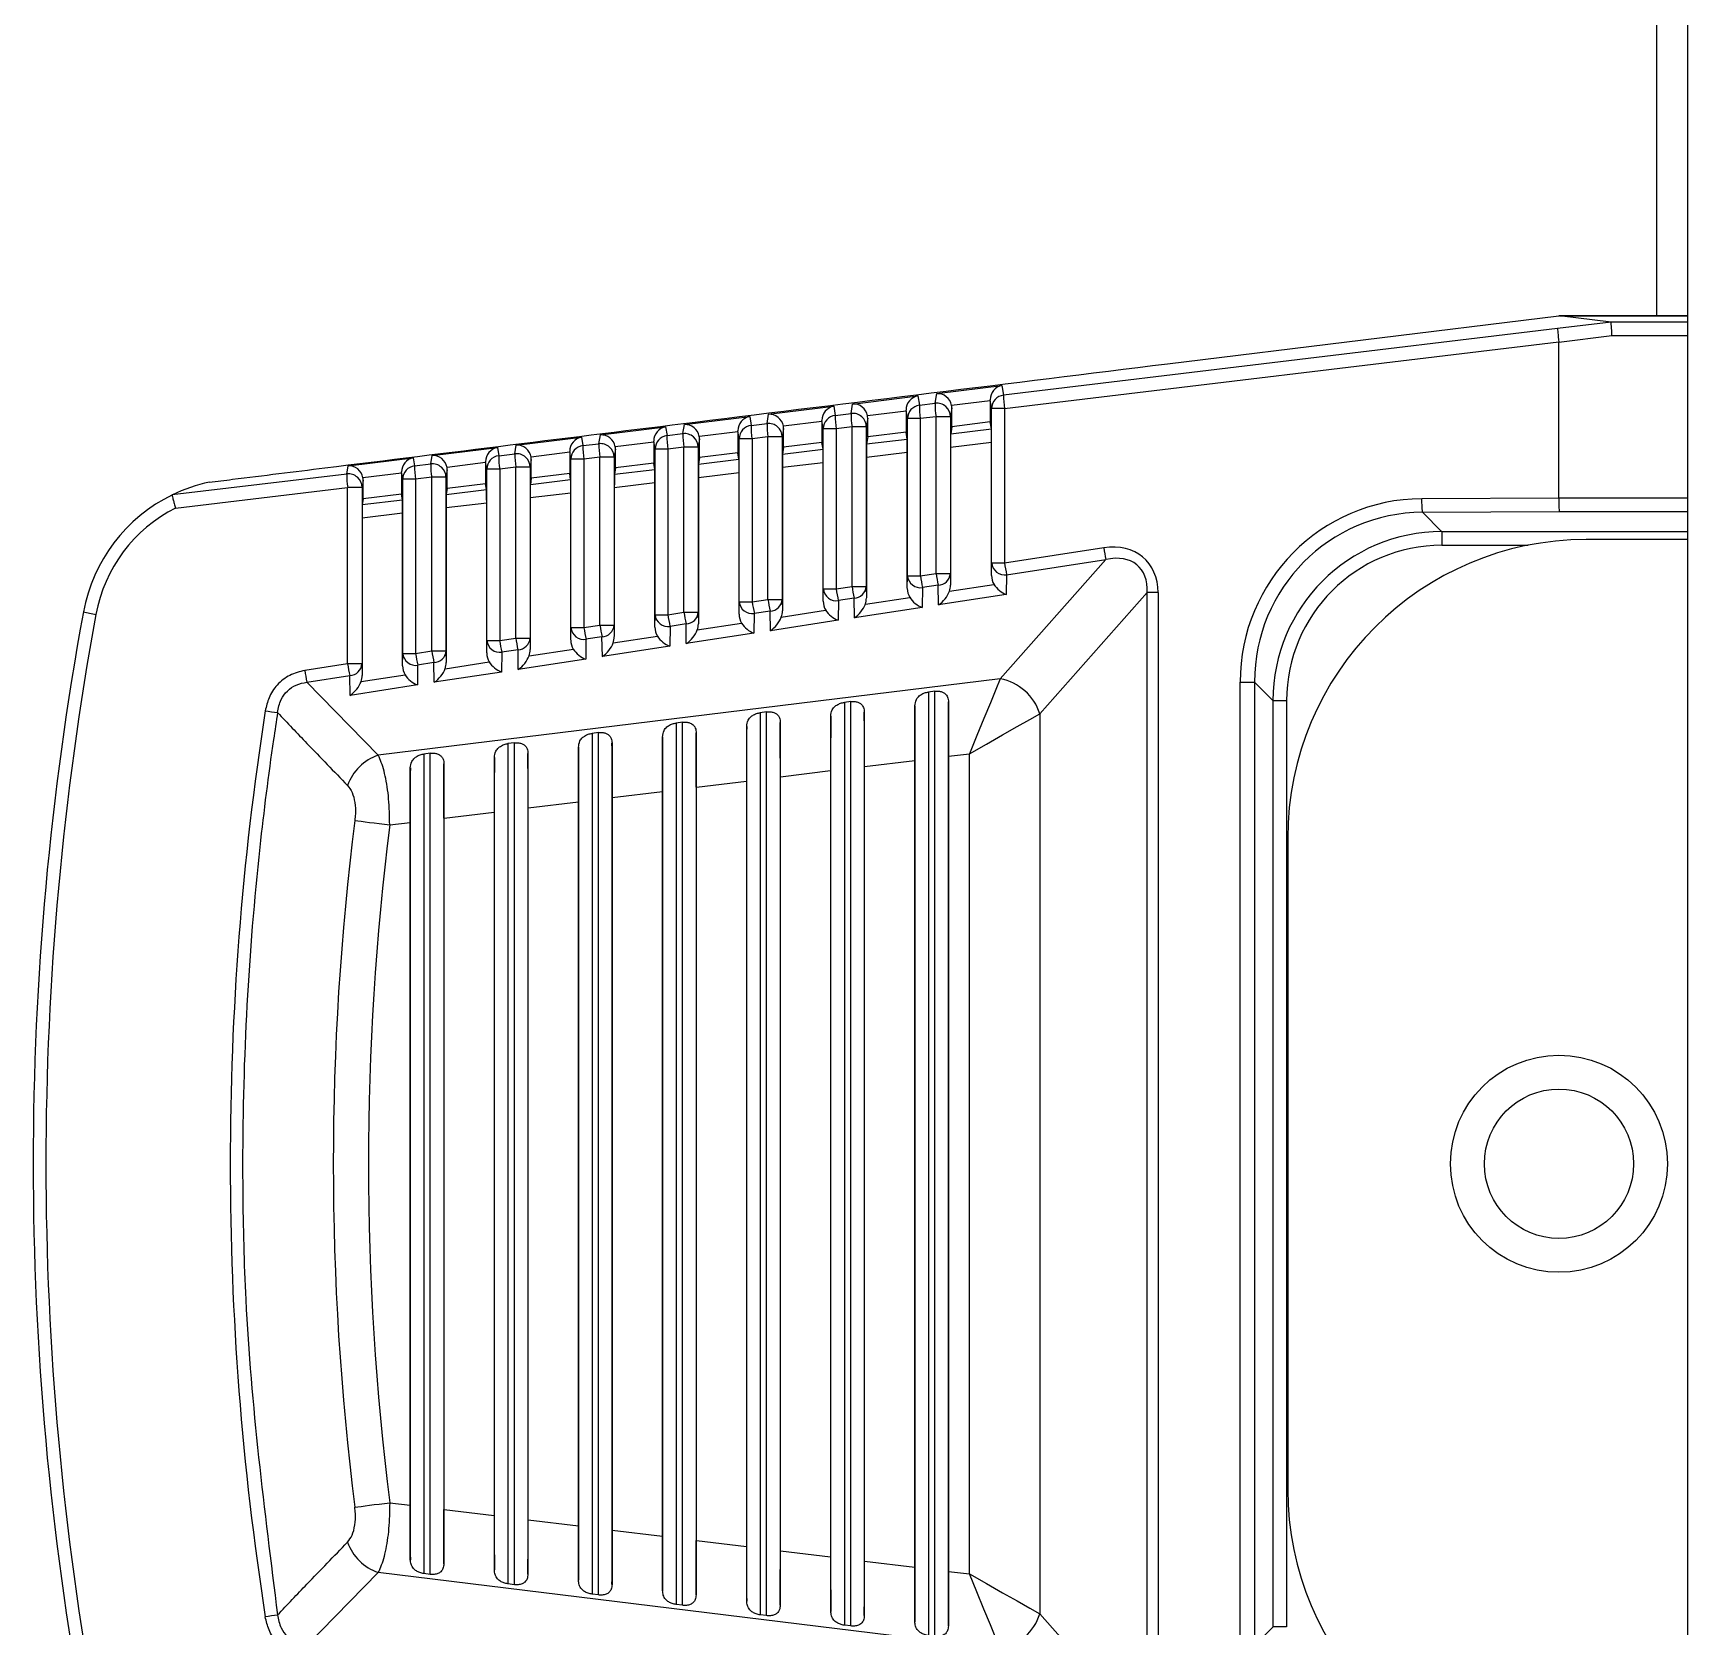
# Model space of a CAD drawing. Extents: x 8 to 113, y 0 to 87.
# Drawn here: x 43.921 to 45.141, y 36.477 to 37.652 of the extents above; entities that cross this region are included whole.
import ezdxf

# ---------------------------------------------------------------- set-up
doc = ezdxf.new("R2010")
doc.units = 0
doc.header["$MEASUREMENT"] = 0
doc.layers.add('OBJECT', color=7, linetype='CONTINUOUS')

msp = doc.modelspace()

# ---------------------------------------------------------------- linework, layer by layer
at = {"layer": 'OBJECT'}
for p, q in [((45.118, 40.0037), (45.118, 37.4437)), ((45.1411, 34.6187), (45.1411, 39.0187)), ((45.045, 37.4342), (44.6365, 37.3851)), ((44.7573, 37.4082), (45.0459, 37.4437)), ((45.0845, 37.439), (45.045, 37.4342)), ((45.046, 37.4437), (45.0459, 37.4437)), ((45.1411, 37.4437), (45.046, 37.4437)), ((45.0845, 37.439), (45.0463, 37.4436)), ((45.0463, 37.4436), (45.1411, 37.4436)), ((45.1411, 37.439), (45.0845, 37.439)), ((44.6372, 37.3752), (45.046, 37.4243)), ((45.046, 37.4242), (45.0851, 37.429)), ((45.046, 37.3092), (45.046, 37.4242)), ((45.0851, 37.429), (45.1411, 37.429)), ((44.5252, 37.3786), (44.5733, 37.3846)), ((44.5733, 37.3846), (44.5744, 37.3777)), ((44.586, 37.3791), (44.5872, 37.3863)), ((44.5872, 37.3863), (44.6353, 37.3922)), ((44.6353, 37.3922), (44.6365, 37.3851)), ((44.4632, 37.371), (44.5113, 37.3769)), ((44.5113, 37.3769), (44.5124, 37.3702)), ((44.5241, 37.3716), (44.5252, 37.3786)), ((44.5646, 37.3734), (44.5362, 37.3699)), ((44.5657, 37.3678), (44.5646, 37.3741)), ((44.5646, 37.3734), (44.5646, 37.3578)), ((44.5744, 37.3777), (44.586, 37.3791)), ((44.5983, 37.3758), (44.5973, 37.3692)), ((44.6266, 37.381), (44.5982, 37.3775)), ((44.5983, 37.3619), (44.5983, 37.3758)), ((44.6277, 37.3752), (44.6266, 37.3817)), ((44.6266, 37.381), (44.6266, 37.3654)), ((44.6277, 37.2614), (44.6277, 37.3752)), ((44.6372, 37.3752), (44.6277, 37.3752)), ((44.6372, 37.3752), (44.6372, 37.2614)), ((44.3392, 37.3558), (44.3873, 37.3617)), ((44.3873, 37.3617), (44.3884, 37.3554)), ((44.4001, 37.3568), (44.4012, 37.3634)), ((44.4012, 37.3634), (44.4493, 37.3693)), ((44.4493, 37.3693), (44.4504, 37.3628)), ((44.4504, 37.3628), (44.4621, 37.3642)), ((44.4621, 37.3642), (44.4632, 37.371)), ((44.4743, 37.3606), (44.4733, 37.3543)), ((44.5026, 37.3658), (44.4742, 37.3623)), ((44.4743, 37.3467), (44.4743, 37.3606)), ((44.5036, 37.3603), (44.5026, 37.3665)), ((44.5026, 37.3658), (44.5026, 37.3502)), ((44.5131, 37.3603), (44.5036, 37.3603)), ((44.5036, 37.2424), (44.5036, 37.3603)), ((44.5124, 37.3702), (44.5241, 37.3716)), ((44.5248, 37.3617), (44.5131, 37.3603)), ((44.5131, 37.3603), (44.5131, 37.2424)), ((44.5353, 37.3617), (44.5248, 37.3617)), ((44.5248, 37.2441), (44.5248, 37.3617)), ((44.5363, 37.3682), (44.5353, 37.3617)), ((44.5353, 37.3617), (44.5353, 37.2441)), ((44.5363, 37.3543), (44.5363, 37.3682)), ((44.5751, 37.3678), (44.5657, 37.3678)), ((44.5657, 37.2519), (44.5657, 37.3678)), ((44.5867, 37.3692), (44.5751, 37.3678)), ((44.5751, 37.3678), (44.5751, 37.2519)), ((44.5973, 37.3692), (44.5867, 37.3692)), ((44.5867, 37.2537), (44.5867, 37.3692)), ((44.5973, 37.3692), (44.5973, 37.2537)), ((44.5983, 37.3619), (44.5975, 37.3566)), ((44.5975, 37.3566), (44.6275, 37.3602)), ((44.6266, 37.3654), (44.5983, 37.3619)), ((44.6275, 37.3602), (44.6266, 37.3654)), ((44.2762, 37.3419), (44.2772, 37.3482)), ((44.2772, 37.3482), (44.3253, 37.3541)), ((44.3253, 37.3541), (44.3263, 37.3479)), ((44.3263, 37.3479), (44.3382, 37.3493)), ((44.3382, 37.3493), (44.3392, 37.3558)), ((44.3786, 37.3506), (44.3502, 37.3471)), ((44.3796, 37.3454), (44.3786, 37.3513)), ((44.3786, 37.3506), (44.3786, 37.335)), ((44.3884, 37.3554), (44.4001, 37.3568)), ((44.4123, 37.353), (44.4113, 37.3469)), ((44.4406, 37.3582), (44.4122, 37.3547)), ((44.4123, 37.3391), (44.4123, 37.353)), ((44.4416, 37.3529), (44.4406, 37.3589)), ((44.4406, 37.3582), (44.4406, 37.3426)), ((44.4511, 37.3529), (44.4416, 37.3529)), ((44.4416, 37.2328), (44.4416, 37.3529)), ((44.4628, 37.3543), (44.4511, 37.3529)), ((44.4511, 37.3529), (44.4511, 37.2328)), ((44.4733, 37.3543), (44.4628, 37.3543)), ((44.4628, 37.2346), (44.4628, 37.3543)), ((44.4733, 37.3543), (44.4733, 37.2346)), ((44.5026, 37.3502), (44.4743, 37.3467)), ((44.5034, 37.3453), (44.5026, 37.3502)), ((44.5363, 37.3543), (44.5355, 37.3492)), ((44.5355, 37.3492), (44.5654, 37.3527)), ((44.5646, 37.3578), (44.5363, 37.3543)), ((44.5654, 37.3527), (44.5646, 37.3578)), ((44.6276, 37.3502), (44.5974, 37.3466)), ((44.6276, 37.2523), (44.6276, 37.3502)), ((44.1532, 37.333), (44.2013, 37.3389)), ((44.2013, 37.3389), (44.2023, 37.333)), ((44.2142, 37.3345), (44.2152, 37.3406)), ((44.2152, 37.3406), (44.2633, 37.3465)), ((44.2546, 37.3354), (44.2262, 37.3319)), ((44.2555, 37.3306), (44.2546, 37.3361)), ((44.2546, 37.3354), (44.2546, 37.3197)), ((44.2633, 37.3465), (44.2643, 37.3405)), ((44.2643, 37.3405), (44.2762, 37.3419)), ((44.2883, 37.3378), (44.2874, 37.332)), ((44.3166, 37.343), (44.2882, 37.3395)), ((44.2883, 37.3239), (44.2883, 37.3378)), ((44.3175, 37.338), (44.3166, 37.3437)), ((44.3166, 37.343), (44.3166, 37.3273)), ((44.327, 37.338), (44.3175, 37.338)), ((44.3175, 37.2138), (44.3175, 37.338)), ((44.3389, 37.3394), (44.327, 37.338)), ((44.327, 37.338), (44.327, 37.2138)), ((44.3494, 37.3394), (44.3389, 37.3394)), ((44.3389, 37.2156), (44.3389, 37.3394)), ((44.3503, 37.3454), (44.3494, 37.3394)), ((44.3494, 37.3394), (44.3494, 37.2156)), ((44.3503, 37.3315), (44.3503, 37.3454)), ((44.389, 37.3454), (44.3796, 37.3454)), ((44.3796, 37.2233), (44.3796, 37.3454)), ((44.4008, 37.3469), (44.389, 37.3454)), ((44.389, 37.3454), (44.389, 37.2233)), ((44.4113, 37.3469), (44.4008, 37.3469)), ((44.4008, 37.2251), (44.4008, 37.3469)), ((44.4113, 37.3469), (44.4113, 37.2251)), ((44.4123, 37.3391), (44.4116, 37.3343)), ((44.4116, 37.3343), (44.4414, 37.3379)), ((44.4406, 37.3426), (44.4123, 37.3391)), ((44.4414, 37.3379), (44.4406, 37.3426)), ((44.5035, 37.3353), (44.4734, 37.3317)), ((44.4743, 37.3467), (44.4735, 37.3417)), ((44.4735, 37.3417), (44.5034, 37.3453)), ((44.5035, 37.2332), (44.5035, 37.3353)), ((44.5655, 37.3428), (44.5354, 37.3391)), ((44.5354, 37.3391), (44.5354, 37.2357)), ((44.5655, 37.2428), (44.5655, 37.3428)), ((44.5974, 37.3466), (44.5974, 37.2452)), ((44.1522, 37.327), (44.0236, 37.3116)), ((44.1522, 37.327), (44.1532, 37.333)), ((44.1926, 37.3277), (44.1642, 37.3243)), ((44.1935, 37.3231), (44.1926, 37.3285)), ((44.1926, 37.3277), (44.1926, 37.3121)), ((44.203, 37.3231), (44.1935, 37.3231)), ((44.1935, 37.1948), (44.1935, 37.3231)), ((44.2023, 37.333), (44.2142, 37.3345)), ((44.2149, 37.3246), (44.203, 37.3231)), ((44.203, 37.3231), (44.203, 37.1948)), ((44.2254, 37.3246), (44.2149, 37.3246)), ((44.2149, 37.1966), (44.2149, 37.3246)), ((44.2263, 37.3301), (44.2254, 37.3246)), ((44.2254, 37.3246), (44.2254, 37.1966)), ((44.2263, 37.3163), (44.2263, 37.3301)), ((44.265, 37.3306), (44.2555, 37.3306)), ((44.2555, 37.2043), (44.2555, 37.3306)), ((44.2769, 37.332), (44.265, 37.3306)), ((44.265, 37.3306), (44.265, 37.2043)), ((44.2874, 37.332), (44.2769, 37.332)), ((44.2769, 37.2061), (44.2769, 37.332)), ((44.2874, 37.332), (44.2874, 37.2061)), ((44.2883, 37.3239), (44.2876, 37.3194)), ((44.2876, 37.3194), (44.3173, 37.323)), ((44.3166, 37.3273), (44.2883, 37.3239)), ((44.3173, 37.323), (44.3166, 37.3273)), ((44.3503, 37.3315), (44.3496, 37.3268)), ((44.3496, 37.3268), (44.3794, 37.3304)), ((44.3786, 37.335), (44.3503, 37.3315)), ((44.3794, 37.3304), (44.3786, 37.335)), ((44.4415, 37.3279), (44.4115, 37.3243)), ((44.4115, 37.3243), (44.4115, 37.2167)), ((44.4415, 37.2237), (44.4415, 37.3279)), ((44.4734, 37.3317), (44.4734, 37.2262)), ((44.0236, 37.3116), (44.0236, 37.3116)), ((44.026, 37.3019), (44.1529, 37.3171)), ((44.1529, 37.1871), (44.1529, 37.3171)), ((44.1635, 37.3171), (44.1529, 37.3171)), ((44.1643, 37.3225), (44.1635, 37.3171)), ((44.1635, 37.3171), (44.1635, 37.1871)), ((44.1643, 37.3087), (44.1643, 37.3225)), ((44.1926, 37.3121), (44.1643, 37.3087)), ((44.1933, 37.3081), (44.1926, 37.3121)), ((44.2263, 37.3163), (44.2256, 37.312)), ((44.2256, 37.312), (44.2553, 37.3155)), ((44.2546, 37.3197), (44.2263, 37.3163)), ((44.2553, 37.3155), (44.2546, 37.3197)), ((44.3174, 37.313), (44.2875, 37.3094)), ((44.3174, 37.2047), (44.3174, 37.313)), ((44.3794, 37.3204), (44.3495, 37.3168)), ((44.3495, 37.3168), (44.3495, 37.2072)), ((44.3794, 37.2142), (44.3794, 37.3204)), ((44.1643, 37.3087), (44.1637, 37.3045)), ((44.1637, 37.3045), (44.1933, 37.3081)), ((44.2554, 37.3055), (44.2256, 37.302)), ((44.2256, 37.302), (44.2256, 37.1881)), ((44.2554, 37.1952), (44.2554, 37.3055)), ((44.2875, 37.3094), (44.2875, 37.1976)), ((45.046, 37.3092), (44.9448, 37.3088)), ((44.9454, 37.2988), (45.0462, 37.2993)), ((44.9597, 37.2845), (44.9454, 37.2988)), ((45.046, 37.3092), (45.046, 37.3092)), ((45.1411, 37.3092), (45.046, 37.3092)), ((45.0462, 37.2993), (45.1411, 37.2993)), ((44.1934, 37.2981), (44.1636, 37.2945)), ((44.1636, 37.2945), (44.1636, 37.1786)), ((44.1934, 37.1856), (44.1934, 37.2981)), ((45.1411, 37.2845), (44.9597, 37.2845)), ((44.9597, 37.2845), (44.9597, 37.2745)), ((44.9597, 37.2745), (45.0234, 37.2745)), ((45.1411, 37.2787), (45.066, 37.2787)), ((44.712, 37.264), (44.6341, 37.1761)), ((44.7104, 37.2726), (44.6372, 37.2614)), ((44.6387, 37.2528), (44.712, 37.264)), ((44.5655, 37.2428), (44.5657, 37.2519)), ((44.5657, 37.2519), (44.5751, 37.2519)), ((44.5751, 37.2519), (44.5867, 37.2537)), ((44.5867, 37.2537), (44.5973, 37.2537)), ((44.5973, 37.2537), (44.5974, 37.2452)), ((44.6276, 37.2523), (44.6277, 37.2614)), ((44.6372, 37.2614), (44.6277, 37.2614)), ((44.6387, 37.2528), (44.6385, 37.2382)), ((44.5035, 37.2332), (44.5036, 37.2424)), ((44.5036, 37.2424), (44.5131, 37.2424)), ((44.5131, 37.2424), (44.5248, 37.2441)), ((44.5248, 37.2441), (44.5353, 37.2441)), ((44.5353, 37.2441), (44.5354, 37.2357)), ((44.5767, 37.2433), (44.5765, 37.2287)), ((44.5883, 37.2451), (44.5767, 37.2433)), ((44.5885, 37.2305), (44.5883, 37.2451)), ((44.6385, 37.2382), (44.5885, 37.2305)), ((44.5966, 37.2406), (44.6294, 37.2456)), ((44.6633, 37.1503), (44.7423, 37.2396)), ((44.7505, 37.2396), (44.7423, 37.2396)), ((44.7423, 36.3977), (44.7423, 37.2396)), ((44.7505, 37.2396), (44.7505, 36.3977)), ((44.4415, 37.2237), (44.4416, 37.2328)), ((44.4416, 37.2328), (44.4511, 37.2328)), ((44.4511, 37.2328), (44.4628, 37.2346)), ((44.4644, 37.226), (44.4527, 37.2242)), ((44.4628, 37.2346), (44.4733, 37.2346)), ((44.4646, 37.2115), (44.4644, 37.226)), ((44.4726, 37.2216), (44.5053, 37.2266)), ((44.4733, 37.2346), (44.4734, 37.2262)), ((44.5147, 37.2338), (44.5145, 37.2192)), ((44.5263, 37.2356), (44.5147, 37.2338)), ((44.5266, 37.221), (44.5263, 37.2356)), ((44.5765, 37.2287), (44.5266, 37.221)), ((44.5346, 37.2311), (44.5674, 37.2361)), ((44.3174, 37.2047), (44.3175, 37.2138)), ((44.3175, 37.2138), (44.327, 37.2138)), ((44.327, 37.2138), (44.3389, 37.2156)), ((44.3389, 37.2156), (44.3494, 37.2156)), ((44.3494, 37.2156), (44.3495, 37.2072)), ((44.3794, 37.2142), (44.3796, 37.2233)), ((44.3796, 37.2233), (44.389, 37.2233)), ((44.389, 37.2233), (44.4008, 37.2251)), ((44.3906, 37.2147), (44.3904, 37.2001)), ((44.4024, 37.2165), (44.3906, 37.2147)), ((44.4008, 37.2251), (44.4113, 37.2251)), ((44.4026, 37.202), (44.4024, 37.2165)), ((44.4107, 37.2121), (44.4433, 37.2171)), ((44.4113, 37.2251), (44.4115, 37.2167)), ((44.4527, 37.2242), (44.4524, 37.2096)), ((44.5145, 37.2192), (44.4646, 37.2115)), ((44.2554, 37.1952), (44.2555, 37.2043)), ((44.2555, 37.2043), (44.265, 37.2043)), ((44.265, 37.2043), (44.2769, 37.2061)), ((44.2769, 37.2061), (44.2874, 37.2061)), ((44.2874, 37.2061), (44.2875, 37.1976)), ((44.3286, 37.2052), (44.3284, 37.1906)), ((44.3404, 37.207), (44.3286, 37.2052)), ((44.3407, 37.1925), (44.3404, 37.207)), ((44.3487, 37.2026), (44.3813, 37.2076)), ((44.4524, 37.2096), (44.4026, 37.202)), ((44.1934, 37.1856), (44.1935, 37.1948)), ((44.1935, 37.1948), (44.203, 37.1948)), ((44.203, 37.1948), (44.2149, 37.1966)), ((44.2149, 37.1966), (44.2254, 37.1966)), ((44.2254, 37.1966), (44.2256, 37.1881)), ((44.2666, 37.1957), (44.2664, 37.1811)), ((44.2785, 37.1975), (44.2666, 37.1957)), ((44.2787, 37.183), (44.2785, 37.1975)), ((44.3284, 37.1906), (44.2787, 37.183)), ((44.2867, 37.193), (44.3193, 37.198)), ((44.3904, 37.2001), (44.3407, 37.1925)), ((44.1529, 37.1871), (44.1213, 37.1822)), ((44.1229, 37.1736), (44.1545, 37.1785)), ((44.1635, 37.1871), (44.1529, 37.1871)), ((44.1547, 37.1639), (44.1545, 37.1785)), ((44.1628, 37.174), (44.1952, 37.179)), ((44.1635, 37.1871), (44.1636, 37.1786)), ((44.2045, 37.1862), (44.2043, 37.1716)), ((44.2165, 37.188), (44.2045, 37.1862)), ((44.2167, 37.1735), (44.2165, 37.188)), ((44.2664, 37.1811), (44.2167, 37.1735)), ((44.2247, 37.1835), (44.2572, 37.1885)), ((44.1754, 37.1198), (44.1229, 37.1736)), ((44.2043, 37.1716), (44.1547, 37.1639)), ((44.6341, 37.1761), (44.1754, 37.1198)), ((44.5858, 37.1669), (44.5811, 37.1663)), ((44.5811, 37.1663), (44.5811, 36.471)), ((44.5858, 36.4704), (44.5858, 37.1669)), ((44.811, 36.4637), (44.811, 37.1737)), ((44.811, 37.1737), (44.8214, 37.1737)), ((44.8214, 37.1737), (44.8214, 36.4637)), ((44.8214, 37.1737), (44.8352, 37.1599)), ((44.5238, 37.1593), (44.5191, 37.1587)), ((44.5191, 37.1587), (44.5191, 36.4786)), ((44.5238, 36.4781), (44.5238, 37.1593)), ((44.5711, 36.4813), (44.5711, 37.1561)), ((44.5958, 37.1591), (44.5958, 36.4782)), ((44.8352, 36.4774), (44.8352, 37.1599)), ((44.8451, 37.1599), (44.8352, 37.1599)), ((44.8451, 37.1599), (44.8451, 36.4774)), ((44.3998, 37.1441), (44.3951, 37.1435)), ((44.3951, 37.1435), (44.3951, 36.4939)), ((44.3998, 36.4933), (44.3998, 37.1441)), ((44.4471, 36.4965), (44.4471, 37.1408)), ((44.4618, 37.1517), (44.4571, 37.1511)), ((44.4571, 37.1511), (44.4571, 36.4863)), ((44.4618, 36.4857), (44.4618, 37.1517)), ((44.4718, 37.1439), (44.4718, 36.4935)), ((44.5091, 36.4889), (44.5091, 37.1485)), ((44.5338, 37.1515), (44.5338, 36.4858)), ((44.6633, 37.1503), (44.6633, 36.4871)), ((44.2758, 37.1288), (44.2711, 37.1283)), ((44.2711, 37.1283), (44.2711, 36.5091)), ((44.2758, 36.5085), (44.2758, 37.1288)), ((44.3378, 37.1364), (44.3331, 37.1359)), ((44.3331, 37.1359), (44.3331, 36.5015)), ((44.3378, 36.5009), (44.3378, 37.1364)), ((44.3478, 37.1287), (44.3478, 36.5087)), ((44.3851, 36.5041), (44.3851, 37.1332)), ((44.4098, 37.1363), (44.4098, 36.5011)), ((44.2138, 37.1212), (44.2091, 37.1206)), ((44.2091, 37.1206), (44.2091, 36.5167)), ((44.2138, 36.5161), (44.2138, 37.1212)), ((44.2611, 36.5193), (44.2611, 37.118)), ((44.2858, 37.121), (44.2858, 36.5163)), ((44.3231, 36.5117), (44.3231, 37.1256)), ((44.534, 37.1114), (44.571, 37.116)), ((44.571, 37.116), (44.571, 36.5214)), ((44.596, 37.119), (44.6113, 37.1209)), ((44.596, 36.5183), (44.596, 37.119)), ((44.6113, 36.5164), (44.6113, 37.1209)), ((44.1991, 36.5269), (44.1991, 37.1104)), ((44.2238, 37.1134), (44.2238, 36.5239)), ((44.472, 37.1038), (44.509, 37.1084)), ((44.472, 36.5335), (44.472, 37.1038)), ((44.509, 37.1084), (44.509, 36.529)), ((44.534, 36.5259), (44.534, 37.1114)), ((44.348, 37.0886), (44.385, 37.0931)), ((44.385, 37.0931), (44.385, 36.5442)), ((44.41, 37.0962), (44.447, 37.1007)), ((44.41, 36.5411), (44.41, 37.0962)), ((44.447, 37.1007), (44.447, 36.5366)), ((44.286, 37.081), (44.323, 37.0855)), ((44.286, 36.5564), (44.286, 37.081)), ((44.323, 37.0855), (44.323, 36.5518)), ((44.348, 36.5488), (44.348, 37.0886)), ((44.1839, 37.0685), (44.199, 37.0703)), ((44.199, 37.0703), (44.199, 36.567)), ((44.224, 37.0734), (44.261, 37.0779)), ((44.224, 36.564), (44.224, 37.0734)), ((44.261, 37.0779), (44.261, 36.5594)), ((44.846, 37.0587), (44.846, 36.5787)), ((44.1839, 36.5689), (44.199, 36.567)), ((44.224, 36.564), (44.261, 36.5594)), ((44.286, 36.5564), (44.323, 36.5518)), ((44.348, 36.5488), (44.385, 36.5442)), ((44.41, 36.5411), (44.447, 36.5366)), ((44.472, 36.5335), (44.509, 36.529)), ((44.1754, 36.5176), (44.1229, 36.4637)), ((44.6341, 36.4613), (44.1754, 36.5176)), ((44.534, 36.5259), (44.571, 36.5214)), ((44.596, 36.5183), (44.6113, 36.5164)), ((44.2138, 36.5161), (44.2091, 36.5167)), ((44.2758, 36.5085), (44.2711, 36.5091)), ((44.3378, 36.5009), (44.3331, 36.5015)), ((44.3998, 36.4933), (44.3951, 36.4939)), ((44.4618, 36.4857), (44.4571, 36.4863)), ((44.6633, 36.4871), (44.7423, 36.3977)), ((44.5238, 36.4781), (44.5191, 36.4786)), ((44.8214, 36.4637), (44.8352, 36.4774)), ((44.8451, 36.4774), (44.8352, 36.4774))]:
    msp.add_line(p, q, dxfattribs=at)
at = {"layer": 'OBJECT', "flags": 128}
for points in [[(45.0851, 37.429), (45.085, 37.4309), (45.0849, 37.4327), (45.0848, 37.4344), (45.0847, 37.4359), (45.0846, 37.4372), (45.0846, 37.4381), (45.0845, 37.4387), (45.0845, 37.439)], [(44.6341, 37.1761), (44.6309, 37.1683), (44.6268, 37.1584), (44.622, 37.1468), (44.6168, 37.1342), (44.6113, 37.1209)], [(44.6113, 37.1209), (44.6238, 37.128), (44.6357, 37.1347), (44.6466, 37.1409), (44.6559, 37.1461), (44.6633, 37.1503)], [(44.1581, 37.0717), (44.1603, 37.0714), (44.1629, 37.0711), (44.1658, 37.0707), (44.169, 37.0703), (44.1725, 37.0699), (44.1762, 37.0694), (44.18, 37.0689), (44.1839, 37.0685)], [(44.1581, 36.5657), (44.1603, 36.5659), (44.1629, 36.5662), (44.1658, 36.5666), (44.169, 36.567), (44.1725, 36.5675), (44.1762, 36.5679), (44.18, 36.5684), (44.1839, 36.5689)], [(44.6341, 36.4613), (44.6309, 36.4691), (44.6268, 36.479), (44.622, 36.4905), (44.6168, 36.5032), (44.6113, 36.5164)], [(44.6113, 36.5164), (44.6238, 36.5094), (44.6357, 36.5026), (44.6466, 36.4965), (44.6559, 36.4912), (44.6633, 36.4871)]]:
    msp.add_lwpolyline(points, dxfattribs=at)
at = {"layer": 'OBJECT'}
for radius in [0.08, 0.055]:
    msp.add_circle((45.046, 36.8187), radius, dxfattribs=at)
for centre, radius, start, end in [((44.6377, 37.3752), 0.01, 96.9753, 179.937), ((44.6902, 37.3839), 0.0537, 178.6718, 189.2883), ((44.5253, 37.3617), 0.01, 0.0784, 96.9889), ((44.5757, 37.3678), 0.01, 96.979, 179.935), ((44.6282, 37.3765), 0.0538, 178.6788, 189.2844), ((44.5873, 37.3692), 0.01, 0.0764, 96.9909), ((44.6398, 37.3778), 0.0538, 178.6788, 189.2844), ((44.4516, 37.3529), 0.01, 96.9763, 179.9377), ((44.5041, 37.3616), 0.0538, 178.6788, 189.2844), ((44.4633, 37.3543), 0.01, 0.0769, 96.9904), ((44.5158, 37.363), 0.0537, 178.6717, 189.2881), ((44.5136, 37.3603), 0.01, 96.9753, 179.9386), ((44.5661, 37.369), 0.0537, 178.6717, 189.2881), ((44.5778, 37.3704), 0.0537, 178.6722, 189.2876), ((44.3275, 37.338), 0.01, 96.9763, 179.9377), ((44.3801, 37.3467), 0.0538, 178.6788, 189.2844), ((44.3918, 37.3481), 0.0537, 178.6717, 189.2881), ((44.3394, 37.3394), 0.01, 0.0792, 96.988), ((44.3896, 37.3454), 0.01, 96.9753, 179.9386), ((44.442, 37.3541), 0.0537, 178.6717, 189.2881), ((44.4013, 37.3468), 0.01, 0.0764, 96.9909), ((44.4539, 37.3555), 0.0538, 178.6794, 189.2838), ((44.2655, 37.3306), 0.01, 96.9753, 179.9386), ((44.318, 37.3392), 0.0537, 178.6717, 189.2881), ((44.2774, 37.332), 0.01, 0.0784, 96.9889), ((44.3299, 37.3407), 0.0537, 178.6722, 189.2876), ((44.1535, 37.3171), 0.01, 0.0764, 96.9909), ((44.206, 37.3258), 0.0538, 178.6788, 189.2844), ((44.2035, 37.3231), 0.01, 96.9763, 179.9377), ((44.256, 37.3318), 0.0538, 178.6794, 189.2838), ((44.2154, 37.3245), 0.01, 0.0769, 96.9904), ((44.2679, 37.3332), 0.0537, 178.6691, 189.2941), ((44.0761, 37.2037), 0.12, 115.9218, 169.5863), ((44.0761, 37.2037), 0.12, 102.1071, 115.9218), ((44.0755, 37.2037), 0.11, 116.7863, 169.5863), ((45.0026, 37.3068), 0.0579, 178.0846, 187.9764), ((45.066, 37.0587), 0.22, 90, 180), ((44.823, 37.2889), 0.1138, 188.2329, 192.6341), ((44.5752, 37.2528), 0.0096, 185.3137, 278.9532), ((44.6875, 37.2681), 0.1135, 188.2252, 192.638), ((44.6989, 37.2699), 0.1133, 188.2233, 192.6437), ((44.588, 37.2543), 0.00928, 271.9176, 355.8079), ((44.6373, 37.2623), 0.0096, 185.3139, 278.9529), ((44.7496, 37.2777), 0.1136, 188.2288, 192.6382), ((44.5132, 37.2432), 0.0096, 185.3139, 278.9529), ((44.6255, 37.2586), 0.1136, 188.2288, 192.6382), ((44.637, 37.2604), 0.1134, 188.2244, 192.6426), ((44.526, 37.2448), 0.00928, 271.9159, 355.8078), ((46.171, 36.8187), 2.25, 169.5863, 190.4137), ((44.0093, 37.4645), 0.2446, 257.9, 260.1212), ((44.4512, 37.2337), 0.0096, 185.3155, 278.9513), ((44.5635, 37.2491), 0.1135, 188.2259, 192.6373), ((44.5754, 37.2509), 0.1138, 188.2329, 192.6341), ((44.4641, 37.2353), 0.00928, 271.9157, 355.808), ((46.1704, 36.8187), 2.24, 169.5863, 190.4137), ((44.3271, 37.2147), 0.0096, 185.3155, 278.9513), ((44.4394, 37.23), 0.1135, 188.2259, 192.6373), ((44.451, 37.2318), 0.1133, 188.2227, 192.6443), ((44.3401, 37.2163), 0.00928, 271.9196, 355.804), ((44.3891, 37.2242), 0.0096, 185.3147, 278.9522), ((44.5013, 37.2396), 0.1135, 188.2262, 192.6408), ((44.5132, 37.2414), 0.1135, 188.2258, 192.6381), ((44.4021, 37.2258), 0.00928, 271.9139, 355.8078), ((44.2651, 37.2052), 0.0096, 185.3131, 278.9557), ((44.3772, 37.2205), 0.1134, 188.2255, 192.6422), ((44.3893, 37.2224), 0.1136, 188.2288, 192.6382), ((44.2782, 37.2068), 0.00928, 271.9177, 355.806), ((44.2031, 37.1956), 0.0096, 185.3155, 278.9513), ((44.3154, 37.211), 0.1136, 188.2265, 192.6367), ((44.3273, 37.2128), 0.1135, 188.2259, 192.6373), ((44.2162, 37.1973), 0.00928, 271.9138, 355.8099), ((44.2337, 37.1985), 0.1136, 188.2265, 192.6367), ((44.2653, 37.2033), 0.1136, 188.2265, 192.6367), ((44.1542, 37.1878), 0.00928, 271.9177, 355.806), ((44.6275, 37.1392), 0.0374, 17.1846, 79.8152), ((44.2086, 37.8918), 0.7484, 261.0457, 261.7486), ((44.1868, 37.0856), 0.036, 108.4595, 160.674), ((46.171, 36.8187), 2.0287, 172.8353, 187.1647), ((46.171, 36.8187), 2.0027, 172.8353, 187.1647), ((45.066, 36.5787), 0.22, 180, 270), ((44.1868, 36.5517), 0.036, 199.3265, 251.54), ((44.2086, 35.7455), 0.7484, 98.2514, 98.9543), ((44.6275, 36.4981), 0.0374, 280.1848, 342.8154)]:
    msp.add_arc(centre, radius, start, end, dxfattribs=at)
for centre, major_axis, ratio, start_param, end_param in [((45.0462, 37.4242), (-0.00121, 0.00993), 0.026195, 0.052396, 1.564478), ((44.068, 37.3237), (0.9787, 0.1198), 0.00637, 0.025792, 0.038881), ((45.003, 37.429), (0.0816, 0.01), 0.00637, 6.282798, 6.308978), ((44.8566, 37.401), (0.1894, 0.0233), 0.052407, 6.276733, 6.283087), ((44.5745, 37.3746), (0.00613, 0.00821), 0.948914, 0.789132, 2.237468), ((44.5884, 37.3763), (-0.00707, 0.00734), 0.946913, 4.094356, 5.612792), ((44.6365, 37.3823), (0.00613, 0.00821), 0.948914, 0.789132, 2.237468), ((44.5125, 37.367), (0.00613, 0.00821), 0.948914, 0.789132, 2.237468), ((44.5264, 37.3687), (-0.00707, 0.00734), 0.946913, 4.094356, 5.612792), ((44.5645, 37.3734), (0, 0.0101), 0.008662, 4.713453, 4.783553), ((44.5883, 37.3758), (0.0016, 0.00989), 0.998514, 4.873219, 5.047119), ((44.6265, 37.381), (0, 0.0101), 0.008662, 4.713453, 4.783553), ((44.3885, 37.3518), (0.00613, 0.00821), 0.948914, 0.789132, 2.237468), ((44.4024, 37.3535), (-0.00707, 0.00734), 0.946913, 4.094356, 5.612792), ((44.4505, 37.3594), (0.00613, 0.00821), 0.948914, 0.789132, 2.237468), ((44.4644, 37.3611), (-0.00707, 0.00734), 0.946913, 4.094356, 5.612792), ((44.4643, 37.3606), (0.0016, 0.00989), 0.998514, 4.873219, 5.047119), ((44.5025, 37.3658), (0, 0.0101), 0.008662, 4.713453, 4.783553), ((44.5263, 37.3682), (0.0016, 0.00989), 0.998514, 4.873219, 5.047119), ((44.6275, 37.3501), (0, 0.0101), 0.00868, 4.719713, 6.231796), ((44.2784, 37.3383), (-0.00707, 0.00734), 0.946913, 4.094356, 5.612792), ((44.3265, 37.3442), (0.00613, 0.00821), 0.948914, 0.789132, 2.237468), ((44.3404, 37.3459), (-0.00707, 0.00734), 0.946913, 4.094356, 5.612792), ((44.3785, 37.3506), (0, 0.0101), 0.008662, 4.713453, 4.783553), ((44.4023, 37.353), (0.0016, 0.00989), 0.998514, 4.873219, 5.047119), ((44.4405, 37.3582), (0, 0.0101), 0.008662, 4.713453, 4.783553), ((44.5355, 37.3391), (0, 0.0101), 0.008673, 0.053472, 1.565554), ((44.5654, 37.3427), (0, 0.0101), 0.00868, 4.719713, 6.231796), ((44.5975, 37.3465), (0, 0.0101), 0.008673, 0.053472, 1.565554), ((44.2025, 37.329), (0.00613, 0.00821), 0.948914, 0.789132, 2.237468), ((44.2164, 37.3307), (-0.00707, 0.00734), 0.946913, 4.094356, 5.612792), ((44.2645, 37.3366), (0.00613, 0.00821), 0.948914, 0.789132, 2.237468), ((44.2545, 37.3353), (0, 0.0101), 0.008662, 4.713453, 4.783553), ((44.2783, 37.3377), (0.0016, 0.00989), 0.998514, 4.873219, 5.047119), ((44.3165, 37.343), (0, 0.0101), 0.008662, 4.713453, 4.783553), ((44.3403, 37.3454), (0.0016, 0.00989), 0.998514, 4.873219, 5.047119), ((44.4414, 37.3278), (0, 0.0101), 0.00868, 4.719713, 6.231796), ((44.4735, 37.3317), (0, 0.0101), 0.008673, 0.053472, 1.565554), ((44.5034, 37.3352), (0, 0.0101), 0.00868, 4.719713, 6.231796), ((44.1544, 37.3231), (-0.00707, 0.00734), 0.946913, 4.094356, 5.612792), ((44.1543, 37.3225), (0.0016, 0.00989), 0.998514, 4.873219, 5.047119), ((44.1925, 37.3277), (0, 0.0101), 0.008662, 4.713453, 4.783553), ((44.2163, 37.3301), (0.0016, 0.00989), 0.998514, 4.873219, 5.047119), ((44.3173, 37.3129), (0, 0.0101), 0.00868, 4.719713, 6.231796), ((44.3496, 37.3168), (0, 0.0101), 0.008673, 0.053472, 1.565554), ((44.3794, 37.3204), (0, 0.0101), 0.00868, 4.719713, 6.231796), ((44.4116, 37.3242), (0, 0.0101), 0.008673, 0.053472, 1.565554), ((44.2256, 37.3019), (0, 0.0101), 0.008673, 0.053472, 1.565554), ((44.2553, 37.3055), (0, 0.0101), 0.00868, 4.719713, 6.231796), ((44.2876, 37.3093), (0, 0.0101), 0.008673, 0.053472, 1.565554), ((44.1637, 37.2945), (0, 0.0101), 0.008673, 0.053472, 1.565554), ((44.1933, 37.298), (0, 0.0101), 0.00868, 4.719713, 6.231796), ((44.9458, 37.1733), (-0.0387, 0.1299), 0.994537, 5.999728, 7.562929), ((44.9464, 37.1733), (-0.0407, 0.1188), 0.993756, 5.959345, 7.522545), ((45.0462, 37.3092), (-0.00002, 0.01), 0.026383, 1.570735, 3.054265), ((44.7028, 37.2249), (0.0379, 0.0395), 0.729911, 5.63306, 7.044586), ((44.9606, 37.1591), (0.089, -0.089), 0.993631, 2.359993, 3.923193), ((44.9606, 37.1591), (-0.0819, 0.0819), 0.992433, 5.501585, 7.064785), ((44.7034, 37.2249), (0.0324, 0.0343), 0.634863, 5.627906, 7.039432), ((44.6376, 37.2526), (0.0012, 0.0115), 0.861198, 1.691488, 2.30922), ((44.5755, 37.2431), (0.0012, 0.0115), 0.861198, 1.691488, 2.30922), ((44.5875, 37.2391), (0.00828, 0.00979), 0.557988, 4.235556, 5.289967), ((44.5874, 37.2449), (0.0009, 0.0115), 0.862782, 4.392937, 4.799198), ((44.6375, 37.2468), (0.00883, -0.00769), 0.591833, 4.240523, 5.294934), ((44.4635, 37.2259), (0.0009, 0.0115), 0.862782, 4.392937, 4.799198), ((44.5135, 37.2336), (0.0012, 0.0115), 0.861198, 1.691488, 2.30922), ((44.5134, 37.2278), (0.00883, -0.00769), 0.591833, 4.240523, 5.294934), ((44.5255, 37.2296), (0.00828, 0.00979), 0.557988, 4.235556, 5.289967), ((44.5254, 37.2354), (0.0009, 0.0115), 0.862782, 4.392937, 4.799198), ((44.5754, 37.2373), (0.00883, -0.00769), 0.591833, 4.240523, 5.294934), ((44.3894, 37.2146), (0.0012, 0.0115), 0.861198, 1.691488, 2.30922), ((44.4015, 37.2164), (0.0009, 0.0115), 0.862782, 4.392937, 4.799198), ((44.4515, 37.2241), (0.0012, 0.0115), 0.861198, 1.691488, 2.30922), ((44.4514, 37.2182), (0.00883, -0.00769), 0.591833, 4.240523, 5.294934), ((44.4635, 37.2201), (0.00828, 0.00979), 0.557988, 4.235556, 5.289967), ((44.3274, 37.205), (0.0012, 0.0115), 0.861198, 1.691488, 2.30922), ((44.3396, 37.2011), (0.00828, 0.00979), 0.557988, 4.235556, 5.289967), ((44.3395, 37.2069), (0.0009, 0.0115), 0.862782, 4.392937, 4.799198), ((44.3894, 37.2087), (0.00883, -0.00769), 0.591833, 4.240523, 5.294934), ((44.4016, 37.2106), (0.00828, 0.00979), 0.557988, 4.235556, 5.289967), ((44.2654, 37.1955), (0.0012, 0.0115), 0.861198, 1.691488, 2.30922), ((44.2776, 37.1916), (0.00828, 0.00979), 0.557988, 4.235556, 5.289967), ((44.2775, 37.1974), (0.0009, 0.0115), 0.862782, 4.392937, 4.799198), ((44.3273, 37.1992), (0.00883, -0.00769), 0.591833, 4.240523, 5.294934), ((44.1536, 37.1784), (0.0009, 0.0115), 0.862782, 4.392937, 4.799198), ((44.2034, 37.186), (0.0012, 0.0115), 0.861198, 1.691488, 2.30922), ((44.2033, 37.1802), (0.00883, -0.00769), 0.591833, 4.240523, 5.294934), ((44.2157, 37.1821), (0.00828, 0.00979), 0.557988, 4.235556, 5.289967), ((44.2156, 37.1879), (0.0009, 0.0115), 0.862782, 4.392937, 4.799198), ((44.2653, 37.1897), (0.00883, -0.00769), 0.591833, 4.240523, 5.294934), ((44.1537, 37.1725), (0.00828, 0.00979), 0.557988, 4.235556, 5.289967), ((46.2366, 36.8187), (2.1703, 0), 0.999535, 2.987078, 3.296107), ((44.5715, 37.116), (0, 0.0605), 0.008662, 0.84693, 1.57186), ((44.5954, 37.119), (0, 0.0605), 0.008662, 4.713453, 5.438383), ((44.4475, 37.1008), (0, 0.0605), 0.008662, 0.84693, 1.57186), ((44.4714, 37.1038), (0, 0.0605), 0.008662, 4.713453, 5.438383), ((44.5095, 37.1084), (0, 0.0605), 0.008662, 0.84693, 1.57186), ((44.5334, 37.1114), (0, 0.0605), 0.008662, 4.713453, 5.438383), ((44.3474, 37.0885), (0, 0.0605), 0.008662, 4.713453, 5.438383), ((44.3855, 37.0932), (0, 0.0605), 0.008662, 0.84693, 1.57186), ((44.4094, 37.0961), (0, 0.0605), 0.008662, 4.713453, 5.438383), ((44.2615, 37.078), (0, 0.0605), 0.008662, 0.84693, 1.57186), ((44.2854, 37.0809), (0, 0.0605), 0.008662, 4.713453, 5.438383), ((44.3235, 37.0856), (0, 0.0605), 0.008662, 0.84693, 1.57186), ((44.1995, 37.0704), (0, 0.0605), 0.008662, 0.84693, 1.57186), ((44.2234, 37.0733), (0, 0.0605), 0.008662, 4.713453, 5.438383), ((44.1995, 36.567), (0, 0.0605), 0.008662, 1.569733, 2.294663), ((44.2234, 36.564), (0, 0.0605), 0.008662, 3.986395, 4.711325), ((44.2615, 36.5594), (0, 0.0605), 0.008662, 1.569733, 2.294663), ((44.2854, 36.5564), (0, 0.0605), 0.008662, 3.986395, 4.711325), ((44.3235, 36.5518), (0, 0.0605), 0.008662, 1.569733, 2.294663), ((44.3474, 36.5488), (0, 0.0605), 0.008662, 3.986395, 4.711325), ((44.3855, 36.5441), (0, 0.0605), 0.008662, 1.569733, 2.294663), ((44.4094, 36.5412), (0, 0.0605), 0.008662, 3.986395, 4.711325), ((44.4475, 36.5365), (0, 0.0605), 0.008662, 1.569733, 2.294663), ((44.4714, 36.5336), (0, 0.0605), 0.008662, 3.986395, 4.711325), ((44.5095, 36.5289), (0, 0.0605), 0.008662, 1.569733, 2.294663), ((44.5334, 36.526), (0, 0.0605), 0.008662, 3.986395, 4.711325), ((44.5715, 36.5213), (0, 0.0605), 0.008662, 1.569733, 2.294663), ((44.5954, 36.5184), (0, 0.0605), 0.008662, 3.986395, 4.711325)]:
    msp.add_ellipse(centre, major_axis=major_axis, ratio=ratio, start_param=start_param, end_param=end_param, dxfattribs=at)
for points, knots in [([(44.0509, 37.321), (44.0566, 37.3217), (44.085, 37.3252), (44.2044, 37.34), (44.4342, 37.3684), (44.6412, 37.3939), (44.7573, 37.4082)], [0, 0, 0, 0, 0.024148, 0.120739, 0.507103, 1, 1, 1, 1]), ([(44.0236, 37.3116), (44.0236, 37.3114), (44.0235, 37.3111), (44.0239, 37.3093), (44.0246, 37.3067), (44.0253, 37.3042), (44.0258, 37.3025), (44.0259, 37.3019), (44.026, 37.3019)], [0, 0, 0, 0, 0.219285, 0.43851, 0.65924, 0.882982, 0.985818, 1, 1, 1, 1]), ([(44.1213, 37.1822), (44.1175, 37.1813), (44.1099, 37.1794), (44.1006, 37.172), (44.0945, 37.1627), (44.0929, 37.1558), (44.0921, 37.1525)], [0, 0, 0, 0, 0.2618794, 0.5244054, 0.7764165, 1, 1, 1, 1]), ([(44.1012, 37.1512), (44.1018, 37.1545), (44.103, 37.1603), (44.1082, 37.1674), (44.1148, 37.1721), (44.1202, 37.1731), (44.1229, 37.1736)], [0, 0, 0, 0, 0.2953363, 0.5247161, 0.7544597, 1, 1, 1, 1]), ([(44.5711, 37.1561), (44.5713, 37.1577), (44.5716, 37.1604), (44.574, 37.1634), (44.5767, 37.1652), (44.5792, 37.166), (44.5806, 37.1662), (44.5811, 37.1663)], [0, 0, 0, 0, 0.345943, 0.577478, 0.767326, 0.928013, 1, 1, 1, 1]), ([(44.5858, 37.1669), (44.5867, 37.167), (44.5886, 37.1671), (44.5911, 37.1665), (44.5933, 37.1654), (44.5952, 37.1632), (44.5958, 37.1609), (44.5958, 37.1594), (44.5958, 37.1591)], [0, 0, 0, 0, 0.150357, 0.300704, 0.452226, 0.658971, 0.94285, 1, 1, 1, 1]), ([(44.5091, 37.1485), (44.5093, 37.1501), (44.5096, 37.1528), (44.512, 37.1558), (44.5147, 37.1575), (44.5172, 37.1584), (44.5186, 37.1586), (44.5191, 37.1587)], [0, 0, 0, 0, 0.345933, 0.577478, 0.767308, 0.927995, 1, 1, 1, 1]), ([(44.5238, 37.1593), (44.5247, 37.1593), (44.5266, 37.1595), (44.5291, 37.1589), (44.5313, 37.1578), (44.5332, 37.1556), (44.5338, 37.1533), (44.5338, 37.1518), (44.5338, 37.1515)], [0, 0, 0, 0, 0.1503552, 0.3007153, 0.4522357, 0.6589874, 0.9428627, 1, 1, 1, 1]), ([(44.1012, 37.1512), (44.1002, 37.1446), (44.0952, 37.1116), (44.0812, 37.0013), (44.0751, 36.8899), (44.0756, 36.7787), (44.0783, 36.6674), (44.0914, 36.5635), (44.1012, 36.4862)], [0, 0, 0, 0, 0.029967, 0.149857, 0.5, 0.529968, 0.649857, 1, 1, 1, 1]), ([(44.1012, 37.1512), (44.1084, 37.1436), (44.1255, 37.1257), (44.1428, 37.1078), (44.1528, 37.0975)], [0, 0, 0, 0, 0.4226626, 1, 1, 1, 1]), ([(44.3851, 37.1332), (44.3853, 37.1349), (44.3856, 37.1376), (44.388, 37.1406), (44.3907, 37.1423), (44.3932, 37.1432), (44.3946, 37.1434), (44.3951, 37.1435)], [0, 0, 0, 0, 0.3459291, 0.5774801, 0.7673087, 0.9279954, 1, 1, 1, 1]), ([(44.3998, 37.1441), (44.4007, 37.1441), (44.4026, 37.1442), (44.4051, 37.1437), (44.4073, 37.1425), (44.4092, 37.1404), (44.4098, 37.1381), (44.4098, 37.1365), (44.4098, 37.1363)], [0, 0, 0, 0, 0.1503555, 0.3007013, 0.4522337, 0.6589859, 0.9428506, 1, 1, 1, 1]), ([(44.4471, 37.1408), (44.4473, 37.1425), (44.4476, 37.1452), (44.45, 37.1482), (44.4527, 37.1499), (44.4552, 37.1508), (44.4566, 37.151), (44.4571, 37.1511)], [0, 0, 0, 0, 0.345942, 0.577476, 0.767312, 0.927998, 1, 1, 1, 1]), ([(44.4618, 37.1517), (44.4627, 37.1517), (44.4646, 37.1519), (44.4671, 37.1513), (44.4693, 37.1502), (44.4712, 37.148), (44.4718, 37.1457), (44.4718, 37.1441), (44.4718, 37.1439)], [0, 0, 0, 0, 0.150357, 0.300704, 0.452238, 0.658984, 0.942862, 1, 1, 1, 1]), ([(44.2611, 37.118), (44.2613, 37.1196), (44.2616, 37.1223), (44.264, 37.1253), (44.2667, 37.1271), (44.2692, 37.128), (44.2706, 37.1282), (44.2711, 37.1283)], [0, 0, 0, 0, 0.3459291, 0.5774801, 0.7673087, 0.9279954, 1, 1, 1, 1]), ([(44.2758, 37.1288), (44.2767, 37.1289), (44.2786, 37.129), (44.2811, 37.1285), (44.2833, 37.1273), (44.2852, 37.1252), (44.2858, 37.1228), (44.2858, 37.1213), (44.2858, 37.121)], [0, 0, 0, 0, 0.150357, 0.300704, 0.452226, 0.65898, 0.94285, 1, 1, 1, 1]), ([(44.3231, 37.1256), (44.3233, 37.1272), (44.3236, 37.13), (44.326, 37.1329), (44.3287, 37.1347), (44.3312, 37.1356), (44.3326, 37.1358), (44.3331, 37.1359)], [0, 0, 0, 0, 0.345938, 0.577478, 0.767313, 0.927998, 1, 1, 1, 1]), ([(44.3378, 37.1364), (44.3387, 37.1365), (44.3406, 37.1366), (44.3431, 37.1361), (44.3453, 37.1349), (44.3472, 37.1328), (44.3478, 37.1305), (44.3478, 37.1289), (44.3478, 37.1287)], [0, 0, 0, 0, 0.150358, 0.300706, 0.45224, 0.658979, 0.942862, 1, 1, 1, 1]), ([(44.1839, 37.0685), (44.1838, 37.0749), (44.1835, 37.0879), (44.1808, 37.1051), (44.1778, 37.115), (44.1758, 37.1189), (44.1754, 37.1198)], [0, 0, 0, 0, 0.3073988, 0.6149219, 0.920647, 1, 1, 1, 1]), ([(44.1991, 37.1104), (44.1993, 37.112), (44.1996, 37.1147), (44.202, 37.1177), (44.2047, 37.1195), (44.2072, 37.1204), (44.2086, 37.1206), (44.2091, 37.1206)], [0, 0, 0, 0, 0.345938, 0.577478, 0.767313, 0.927998, 1, 1, 1, 1]), ([(44.2138, 37.1212), (44.2147, 37.1213), (44.2166, 37.1214), (44.2191, 37.1209), (44.2213, 37.1197), (44.2232, 37.1176), (44.2238, 37.1152), (44.2238, 37.1137), (44.2238, 37.1134)], [0, 0, 0, 0, 0.150358, 0.300707, 0.45223, 0.658977, 0.942862, 1, 1, 1, 1]), ([(44.1528, 37.0975), (44.154, 37.096), (44.1564, 37.0928), (44.1584, 37.0852), (44.1588, 37.0778), (44.1583, 37.0733), (44.1581, 37.0717)], [0, 0, 0, 0, 0.288929, 0.57877, 0.851946, 1, 1, 1, 1]), ([(44.1839, 36.5689), (44.1838, 36.5624), (44.1835, 36.5495), (44.1808, 36.5323), (44.1778, 36.5223), (44.1758, 36.5184), (44.1754, 36.5176)], [0, 0, 0, 0, 0.3073988, 0.6149219, 0.920647, 1, 1, 1, 1]), ([(44.1528, 36.5398), (44.154, 36.5414), (44.1564, 36.5445), (44.1584, 36.5522), (44.1588, 36.5596), (44.1583, 36.5641), (44.1581, 36.5657)], [0, 0, 0, 0, 0.2889322, 0.5787638, 0.8519377, 1, 1, 1, 1]), ([(44.1012, 36.4862), (44.1084, 36.4938), (44.1255, 36.5117), (44.1428, 36.5295), (44.1528, 36.5398)], [0, 0, 0, 0, 0.4226626, 1, 1, 1, 1]), ([(44.2091, 36.5167), (44.2081, 36.5169), (44.2061, 36.5173), (44.2034, 36.5186), (44.201, 36.5206), (44.1994, 36.5235), (44.1992, 36.5258), (44.1991, 36.5269)], [0, 0, 0, 0, 0.1610308, 0.3213969, 0.4979122, 0.7630058, 1, 1, 1, 1]), ([(44.2238, 36.5239), (44.2237, 36.5227), (44.2235, 36.5205), (44.2219, 36.5181), (44.2196, 36.5166), (44.2168, 36.5159), (44.2148, 36.5161), (44.2138, 36.5161)], [0, 0, 0, 0, 0.278304, 0.490797, 0.665977, 0.842112, 1, 1, 1, 1]), ([(44.2711, 36.5091), (44.2701, 36.5093), (44.2681, 36.5097), (44.2654, 36.511), (44.263, 36.513), (44.2614, 36.5159), (44.2612, 36.5182), (44.2611, 36.5193)], [0, 0, 0, 0, 0.1610302, 0.3213897, 0.4979126, 0.7629953, 1, 1, 1, 1]), ([(44.2858, 36.5163), (44.2857, 36.5151), (44.2855, 36.5129), (44.2839, 36.5105), (44.2816, 36.509), (44.2788, 36.5083), (44.2768, 36.5085), (44.2758, 36.5085)], [0, 0, 0, 0, 0.278294, 0.490788, 0.665975, 0.842111, 1, 1, 1, 1]), ([(44.3331, 36.5015), (44.3321, 36.5017), (44.3301, 36.502), (44.3274, 36.5034), (44.325, 36.5054), (44.3234, 36.5083), (44.3232, 36.5106), (44.3231, 36.5117)], [0, 0, 0, 0, 0.161031, 0.321398, 0.497914, 0.763003, 1, 1, 1, 1]), ([(44.3478, 36.5087), (44.3477, 36.5074), (44.3475, 36.5053), (44.3459, 36.5029), (44.3436, 36.5014), (44.3408, 36.5007), (44.3388, 36.5008), (44.3378, 36.5009)], [0, 0, 0, 0, 0.278303, 0.490796, 0.665964, 0.842113, 1, 1, 1, 1]), ([(44.3951, 36.4939), (44.3941, 36.4941), (44.3921, 36.4944), (44.3894, 36.4958), (44.387, 36.4978), (44.3854, 36.5006), (44.3852, 36.503), (44.3851, 36.5041)], [0, 0, 0, 0, 0.1610309, 0.321391, 0.4979146, 0.7629927, 1, 1, 1, 1]), ([(44.4098, 36.5011), (44.4097, 36.4998), (44.4095, 36.4977), (44.4079, 36.4953), (44.4056, 36.4938), (44.4028, 36.4931), (44.4008, 36.4932), (44.3998, 36.4933)], [0, 0, 0, 0, 0.278291, 0.490778, 0.665963, 0.842112, 1, 1, 1, 1]), ([(44.4571, 36.4863), (44.4561, 36.4864), (44.4541, 36.4868), (44.4514, 36.4881), (44.449, 36.4902), (44.4474, 36.493), (44.4472, 36.4954), (44.4471, 36.4965)], [0, 0, 0, 0, 0.161031, 0.321398, 0.497914, 0.763003, 1, 1, 1, 1]), ([(44.4718, 36.4935), (44.4717, 36.4922), (44.4715, 36.49), (44.4699, 36.4876), (44.4676, 36.4862), (44.4648, 36.4855), (44.4628, 36.4856), (44.4618, 36.4857)], [0, 0, 0, 0, 0.278302, 0.490787, 0.665965, 0.842113, 1, 1, 1, 1]), ([(44.1213, 36.4551), (44.1175, 36.4561), (44.1099, 36.4579), (44.1006, 36.4653), (44.0945, 36.4746), (44.0929, 36.4816), (44.0921, 36.4848)], [0, 0, 0, 0, 0.2618794, 0.5244054, 0.7764165, 1, 1, 1, 1]), ([(44.1012, 36.4862), (44.1018, 36.4829), (44.103, 36.477), (44.1082, 36.47), (44.1148, 36.4653), (44.1202, 36.4643), (44.1229, 36.4637)], [0, 0, 0, 0, 0.2953363, 0.5247161, 0.7544597, 1, 1, 1, 1]), ([(44.5191, 36.4786), (44.5181, 36.4788), (44.5161, 36.4792), (44.5134, 36.4805), (44.511, 36.4826), (44.5094, 36.4854), (44.5092, 36.4878), (44.5091, 36.4889)], [0, 0, 0, 0, 0.161016, 0.32139, 0.497914, 0.762992, 1, 1, 1, 1]), ([(44.5338, 36.4858), (44.5337, 36.4846), (44.5335, 36.4824), (44.5319, 36.48), (44.5296, 36.4786), (44.5268, 36.4779), (44.5248, 36.478), (44.5238, 36.4781)], [0, 0, 0, 0, 0.278291, 0.490778, 0.665963, 0.842112, 1, 1, 1, 1]), ([(44.5811, 36.471), (44.5801, 36.4712), (44.5781, 36.4716), (44.5754, 36.4729), (44.573, 36.475), (44.5714, 36.4778), (44.5712, 36.4802), (44.5711, 36.4813)], [0, 0, 0, 0, 0.161017, 0.321397, 0.497913, 0.763003, 1, 1, 1, 1]), ([(44.5958, 36.4782), (44.5957, 36.477), (44.5955, 36.4748), (44.5939, 36.4724), (44.5916, 36.471), (44.5888, 36.4703), (44.5868, 36.4704), (44.5858, 36.4704)], [0, 0, 0, 0, 0.2783077, 0.4907961, 0.6659764, 0.8421272, 1, 1, 1, 1])]:
    msp.add_open_spline(points, degree=3, knots=knots, dxfattribs=at)

doc.saveas('drawing.dxf')
